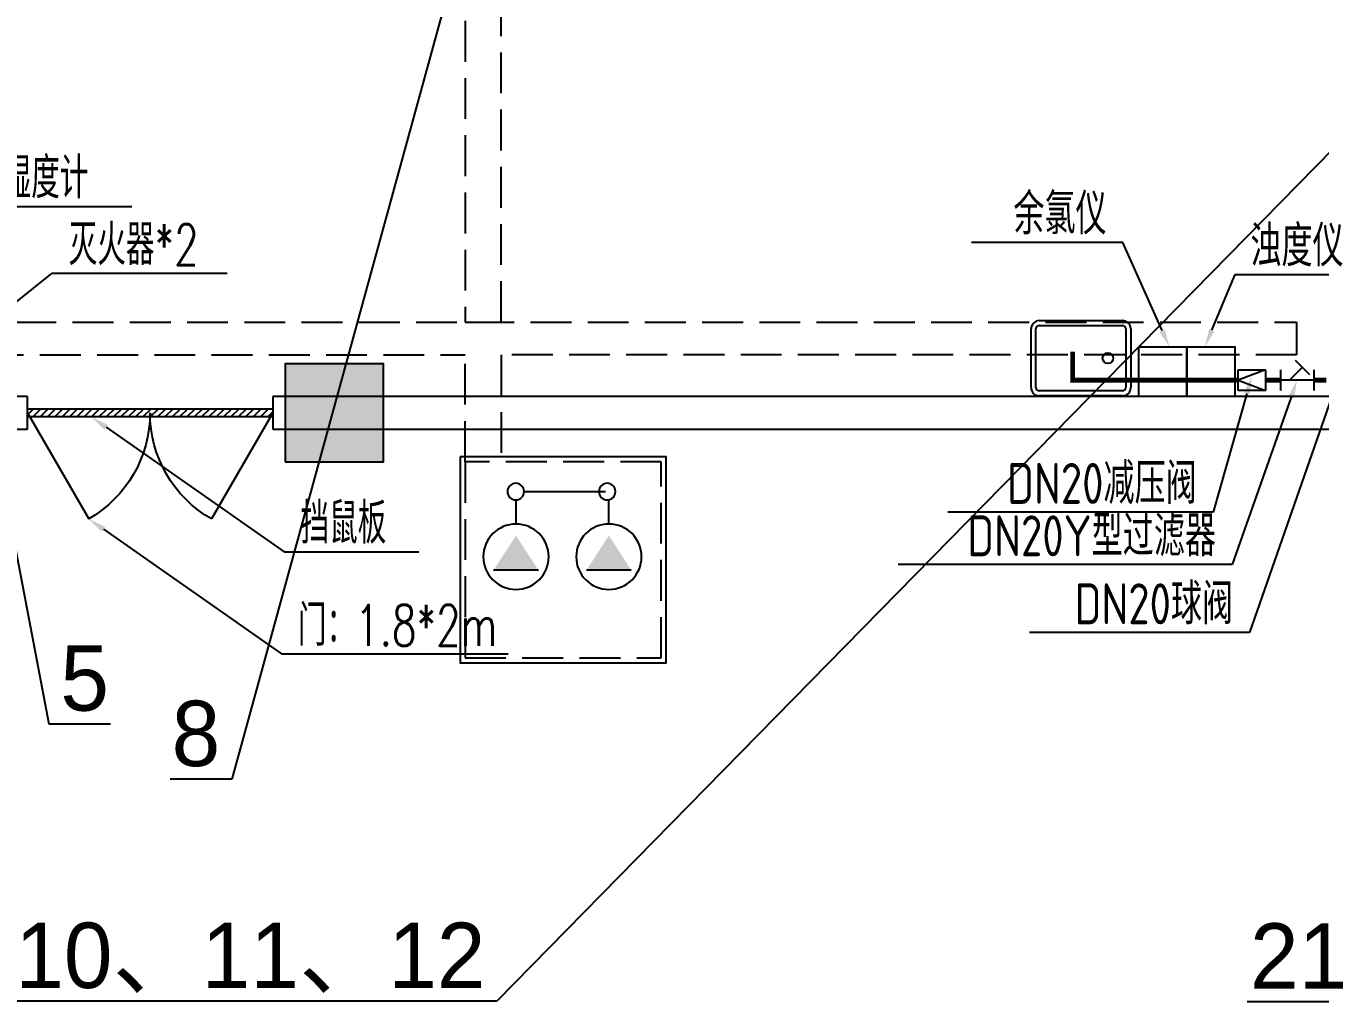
# Model space of a CAD drawing. Header units: millimetres. Extents: x 10779125 to 11142123, y -372083 to -144871.
# Drawn here: x 11107077 to 11114992, y -307385 to -301369 of the extents above; entities that cross this region are included whole.
import ezdxf
from ezdxf import colors
from ezdxf.entities.mleader import LeaderData, LeaderLine
from ezdxf.math import Vec2, Vec3

# ---------------------------------------------------------------- set-up
doc = ezdxf.new("R2010")
doc.units = ezdxf.units.MM
doc.header["$LTSCALE"] = 1000
doc.header["$MEASUREMENT"] = 0
doc.linetypes.add('DASH', pattern=[0.35, 0.25, -0.1])
doc.layers.get('0').update_dxf_attribs({"color": 255, "linetype": 'CONTINUOUS'})
for name, color, linetype in [('8', 8, 'CONTINUOUS'), ('PUB_HATCH', 8, 'CONTINUOUS'), ('WCSB', 7, 'CONTINUOUS')]:
    doc.layers.add(name, color=color, linetype=linetype)
doc.styles.add('_HZTXT', font='tssdeng.shx', dxfattribs={"width": 0.8, "bigfont": 'tssdchn.shx'})
doc.styles.add('hz', font='simplex', dxfattribs={"width": 0.7, "bigfont": 'hztxt'})
doc.styles.get("Standard").update_dxf_attribs({"font": 'symbol.ttf'})

# ---------------------------------------------------------------- blocks, each defined once
blk = doc.blocks.new('_FZH')
blk.add_lwpolyline([(-0.5, -0.5), (0.5, -0.5), (0.5, 0.5), (-0.5, 0.5)], close=True)
at = {"layer": 'PUB_HATCH'}
blk.add_solid([(-0.5, -0.5), (0.5, -0.5), (-0.5, 0.5), (0.5, 0.5)], dxfattribs=at)
blk = doc.blocks.new('A$C4F144F16')
at = {"color": 2}
for p, q in [((720.5, 598.8), (219.7, 598.8)), ((203.2, 548.1), (203.2, 403)), ((769.3, 540.8), (769.3, 403))]:
    blk.add_line(p, q, dxfattribs=at)
for p, q in [((62.8, 117.7), (337.2, 117.7)), ((630.8, 117.7), (905.3, 117.7))]:
    blk.add_line(p, q)
at = {"color": 7}
for centre in [(210.4, 598.8), (769.3, 598.8)]:
    blk.add_circle(centre, 50.8, dxfattribs=at)
for centre in [(200, 200), (768.1, 200)]:
    blk.add_circle(centre, 200)
for points in [[(62.8, 117.7), (200, 329.8), (337.2, 117.7)], [(630.8, 117.7), (768.1, 329.8), (905.3, 117.7)]]:
    blk.add_solid(points)
blk = doc.blocks.new('A$C75FA5CCC')
at = {"color": 2, "xscale": -1}
blk.add_blockref('A$C4F144F16', (968.1, 0), dxfattribs=at)
blk = doc.blocks.new('$DorLib2D$00000231')
at = {"color": 0}
for p, q in [((-0.5, 0), (-0.25, 0.433)), ((0.5, 0), (0.25, 0.433))]:
    blk.add_line(p, q, dxfattribs=at)
for centre, start, end in [((-0.5, 0), 0, 60), ((0.5, 0), 120, 180)]:
    blk.add_arc(centre, 0.5, start, end, dxfattribs=at)
blk = doc.blocks.new('bf211016')
at = {"layer": '8', "color": 8, "linetype": 'DASH'}
blk.add_line((-10600, 655, 0), (1100, 655, 0), dxfattribs=at)
at = {"layer": '8', "color": 8}
for p, q in [((-1576.8, 400, 0), (-10448.4, 400, 0)), ((-1576.8, 200, 0), (-1576.8, 400, 0)), ((15085.7, 400, 0), (-76.8, 400, 0)), ((-76.8, 400, 0), (-76.8, 200, 0)), ((-10448.4, 200, 0), (-1576.8, 200, 0)), ((-76.8, 200, 0), (15085.7, 200, 0))]:
    blk.add_line(p, q, dxfattribs=at)
at = {"layer": '8', "color": 8, "linetype": 'DASH', "elevation": 0}
for points in [[(14385.7, 6587.7), (-10400, 6587.7), (-10400, 855), (6185.7, 855), (6185.7, 655), (1319.7, 655), (1319.7, 0)], [(1100, 0), (1100, 655)]]:
    blk.add_lwpolyline(points, dxfattribs=at)
at = {"layer": '8', "color": 8, "elevation": 0}
blk.add_lwpolyline([(1070, 30), (1070, -1230), (2330, -1230), (2330, 30)], close=True, dxfattribs=at)
at = {"layer": '8', "color": 8, "linetype": 'DASH', "elevation": 0}
blk.add_lwpolyline([(1100, 0), (1100, -1200), (2300, -1200), (2300, 0)], close=True, dxfattribs=at)
at = {"color": 6}
blk.add_blockref('A$C75FA5CCC', (1211.3, -780.5, 0), dxfattribs=at)
at = {"layer": '8', "color": 8}
for name, p, xscale, yscale, zscale in [('_FZH', (300, 300), 600, 600, 600), ('$DorLib2D$00000231', (-826.8, 300, 0), 1500, -1500, 1500)]:
    blk.add_blockref(name, p, dxfattribs=dict(at, xscale=xscale, yscale=yscale, zscale=zscale))
blk = doc.blocks.new('$WC_4')
for p, q in [((-305, 50), (-305, 410)), ((-275, 50), (-275, 410)), ((-255, 460), (255, 460)), ((-255, 430), (255, 430)), ((275, 410), (275, 50)), ((305, 410), (305, 50)), ((255, 30), (-255, 30)), ((255, 0), (-255, 0))]:
    blk.add_line(p, q)
blk.add_circle((-165, 230), 32.5)
for centre, radius, start, end in [((-255, 410), 50, 90, 180), ((-255, 410), 20, 90, 180), ((255, 410), 50, 0, 90), ((255, 410), 20, 0, 90), ((-255, 50), 50, 180, 270), ((-255, 50), 20, 180, 270), ((255, 50), 20, 270, 0), ((255, 50), 50, 270, 0)]:
    blk.add_arc(centre, radius, start, end)
at = {"style": 'hz', "width": 0.7, "flags": 1}
for tag in ['UNIT', 'WHAT', 'SPEC']:
    blk.add_attdef(tag, (0, 0), '', height=0.01, dxfattribs=at)

msp = doc.modelspace()

# ---------------------------------------------------------------- hatches: boundary and pattern name
h = msp.add_hatch()
h.set_pattern_fill('ANSI31', color=256, scale=10, angle=180)
h.set_pattern_definition([(225, (11127942.924, -310911.374), (22.45064, -22.45064), [])])
h.paths.add_polyline_path([(11107086.3, -303711.8), (11107086.3, -303761.8), (11108586.3, -303761.8), (11108586.3, -303711.8)])

# ---------------------------------------------------------------- linework, layer by layer
at = {"color": 3}
for p, q in [((11114805.4, -303536.8, 0), (11114883.3, -303458.9, 0)), ((11114839, -303414.5, 0), (11114927.7, -303503.2, 0)), ((11114491.1, -303599.5, 0), (11114491.1, -303474.1, 0)), ((11114491.1, -303474.1, 0), (11114658.4, -303474.1, 0)), ((11114658.4, -303474.1, 0), (11114491.1, -303536.8, 0)), ((11114491.1, -303536.8, 0), (11114658.4, -303599.5, 0)), ((11114658.4, -303474.1, 0), (11114658.4, -303599.5, 0)), ((11114749.2, -303474.1, 0), (11114749.2, -303599.5, 0)), ((11114954.3, -303536.8, 0), (11114749.2, -303536.8, 0)), ((11114954.3, -303474.1, 0), (11114954.3, -303599.5, 0)), ((11114658.4, -303599.5, 0), (11114491.1, -303599.5, 0))]:
    msp.add_line(p, q, dxfattribs=at)
at = {"color": 3, "const_width": 30, "elevation": 0}
for points in [[(11113689.3, -303536.8), (11113478.7, -303536.8), (11113478.7, -303363.5)], [(11114491.1, -303536.8), (11113689.3, -303536.8)], [(11114658.4, -303536.8), (11114749.2, -303536.8)], [(11114954.3, -303536.8), (11115030.3, -303536.8)]]:
    msp.add_lwpolyline(points, dxfattribs=at)
at = {"elevation": 0}
for points in [[(11113884.4, -303636.8), (11113884.4, -303333.5), (11114177.4, -303333.5), (11114177.4, -303636.8)], [(11114177.4, -303636.8), (11114177.4, -303333.5), (11114470.4, -303333.5), (11114470.4, -303636.8)]]:
    msp.add_lwpolyline(points, close=True, dxfattribs=at)
at = {"color": 2, "elevation": 0}
msp.add_lwpolyline([(11108586.3, -303761.8), (11107086.3, -303761.8), (11107086.3, -303711.8), (11108586.3, -303711.8)], close=True, dxfattribs=at)
at = {"layer": '8', "color": 8, "linetype": 'DASH', "elevation": 0}
msp.add_lwpolyline([(11109763.1, -300288.7), (11109763.1, -303181.8), (11109982.8, -303181.8), (11109982.8, -300288.7)], dxfattribs=at)

# ---------------------------------------------------------------- block references
at = {"lineweight": -2}
msp.add_blockref('bf211016', (11108663.1, -304036.8, 0), dxfattribs=at)
at = {"layer": 'WCSB', "rotation": 180}
msp.add_blockref('$WC_4', (11113529.5, -303172.7, 0), dxfattribs=at)

# ---------------------------------------------------------------- leaders
at = {"lineweight": -2}
ml = msp.add_multileader_mtext('Standard', dxfattribs=at)
ml.set_content('9、10、11、12', color=42)
ml.set_leader_properties(color=42)
ml.build(insert=Vec2(0, 0))
ml.multileader.update_dxf_attribs({"text_left_attachment_type": 6, "text_right_attachment_type": 6, "dogleg_length": 50, "arrow_head_size": 200})
ctx = ml.context
ctx.base_point, ctx.char_height, ctx.arrow_head_size, ctx.landing_gap_size, ctx.plane_origin = Vec3(11106933.9, -307335.9, 0), 400, 200, 20, Vec3(11111460.2, -299678.7, 0)
ctx.left_attachment, ctx.right_attachment, ctx.text_align_type = 6, 6, 2
notes = []
notes.append((ctx, [(1, (1, 1, 0), (11109957.9, -307335.9, 0), (-1, 0), 50, [(3, [(11111460.2, -299678.7, 0), (11113766, -299678.7, 0), (11115160.2, -299678.7, 0), (11117466, -299678.7, 0)], 0, [])])]))
ctx.mtext.insert, ctx.mtext.alignment, ctx.mtext.flow_direction = Vec3(11109887.9, -306855.9, 0), 3, 5
ml = msp.add_multileader_mtext('Standard', dxfattribs=at)
ml.set_content('8', color=42)
ml.set_leader_properties(color=42)
ml.build(insert=Vec2(0, 0))
ml.multileader.update_dxf_attribs({"text_left_attachment_type": 6, "text_right_attachment_type": 6, "dogleg_length": 50, "arrow_head_size": 200})
ctx = ml.context
ctx.base_point, ctx.char_height, ctx.arrow_head_size, ctx.landing_gap_size, ctx.plane_origin = Vec3(11108057.6, -305978.2, 0), 400, 200, 20, Vec3(11110066, -299678.7, 0)
ctx.left_attachment, ctx.right_attachment, ctx.text_align_type = 6, 6, 2
notes.append((ctx, [(1, (1, 1, 0), (11108335.8, -305978.2, 0), (-1, 0), 50, [(0, [(11110066, -299678.7, 0)], 0, [])])]))
ctx.mtext.insert, ctx.mtext.alignment, ctx.mtext.flow_direction = Vec3(11108265.8, -305498.2, 0), 3, 5
ml = msp.add_multileader_mtext('Standard', dxfattribs=at)
ml.set_content('21', color=42)
ml.set_leader_properties(color=42)
ml.build(insert=Vec2(0, 0))
ml.multileader.update_dxf_attribs({"text_left_attachment_type": 6, "text_right_attachment_type": 6, "dogleg_length": 50, "arrow_head_size": 200})
ctx = ml.context
ctx.base_point, ctx.char_height, ctx.arrow_head_size, ctx.landing_gap_size, ctx.plane_origin = Vec3(11114761.9, -307340.1, 0), 400, 200, 20, Vec3(11119371.2, -300986.3, 0)
ctx.left_attachment, ctx.right_attachment, ctx.text_align_type = 6, 6, 2
notes.append((ctx, [(0, (1, 1, 0), (11115228.4, -307340.1, 0), (-1, 0), 50, [(0, [(11119371.2, -300986.3, 0)], 0, [])])]))
ctx.mtext.insert, ctx.mtext.alignment, ctx.mtext.flow_direction = Vec3(11115158.4, -306860.1, 0), 3, 5
ml = msp.add_multileader_mtext('Standard', dxfattribs=at)
ml.set_content('5', color=42)
ml.set_leader_properties(color=42)
ml.build(insert=Vec2(0, 0))
ml.multileader.update_dxf_attribs({"text_left_attachment_type": 6, "text_right_attachment_type": 6, "dogleg_length": 50, "arrow_head_size": 200})
ctx = ml.context
ctx.base_point, ctx.char_height, ctx.arrow_head_size, ctx.landing_gap_size, ctx.plane_origin = Vec3(11107267.6, -305639, 0), 400, 200, 20, Vec3(11106420.1, -301463.7, 0)
ctx.left_attachment, ctx.right_attachment = 6, 6
notes.append((ctx, [(0, (1, 1, 0), (11107217.6, -305639, 0), (1, 0), 50, [(0, [(11106420.1, -301463.7, 0)], 0, [])])]))
ctx.mtext.insert, ctx.mtext.flow_direction = Vec3(11107287.6, -305159, 0), 5
at = {"color": 4, "lineweight": -3, "ltscale": 0.1}
ml = msp.add_multileader_mtext('Standard', dxfattribs=at)
ml.set_content('温湿度计', color=4, style='hz')
ml.set_leader_properties()
ml.build(insert=Vec2(0, 0))
ml.multileader.update_dxf_attribs({"text_left_attachment_type": 6, "text_right_attachment_type": 6, "dogleg_length": 100, "arrow_head_size": 110})
ctx = ml.context
ctx.base_point, ctx.char_height, ctx.arrow_head_size, ctx.landing_gap_size, ctx.plane_origin = Vec3(11106759.6, -302474.7, 0), 250, 110, 0.09, Vec3(11106342, -302809.5, 0)
ctx.left_attachment, ctx.right_attachment = 6, 6
notes.append((ctx, [(0, (1, 1, 0), (11106659.6, -302474.7, 0), (1, 0), 100, [(0, [(11105913.8, -303566.8, 0)], 0, [])])]))
ctx.mtext.insert, ctx.mtext.flow_direction = Vec3(11106759.7, -302174.7, 0), 5
ml = msp.add_multileader_mtext('Standard', dxfattribs=at)
ml.set_content('余氯仪', color=4, style='_HZTXT')
ml.set_leader_properties()
ml.build(insert=Vec2(0, 0))
ml.multileader.update_dxf_attribs({"text_left_attachment_type": 6, "text_right_attachment_type": 6, "dogleg_length": 100, "arrow_head_size": 110})
ctx = ml.context
ctx.base_point, ctx.char_height, ctx.arrow_head_size, ctx.landing_gap_size, ctx.plane_origin = Vec3(11113110.1, -302694.8, 0), 250, 110, 0.09, Vec3(11115852.8, -302569.8, 0)
ctx.left_attachment, ctx.right_attachment, ctx.text_align_type = 6, 6, 2
notes.append((ctx, [(1, (1, 1, 0), (11113786.6, -302694.8, 0), (-1, 0), 100, [(0, [(11114070.7, -303333.5, 0)], 0, [])])]))
ctx.mtext.insert, ctx.mtext.alignment, ctx.mtext.flow_direction = Vec3(11113686.5, -302394.8, 0), 3, 5
ml = msp.add_multileader_mtext('Standard', dxfattribs=at)
ml.set_content('灭火器*2', color=4, style='hz')
ml.set_leader_properties()
ml.build(insert=Vec2(0, 0))
ml.multileader.update_dxf_attribs({"text_left_attachment_type": 6, "text_right_attachment_type": 6, "dogleg_length": 100, "arrow_head_size": 110})
ctx = ml.context
ctx.base_point, ctx.char_height, ctx.arrow_head_size, ctx.landing_gap_size, ctx.plane_origin = Vec3(11107338.6, -302883, 0), 250, 110, 0.09, Vec3(11106754.7, -302949.5, 0)
ctx.left_attachment, ctx.right_attachment = 6, 6
notes.append((ctx, [(0, (1, 1, 0), (11107238.6, -302883, 0), (1, 0), 100, [(0, [(11106296.4, -303636.8, 0)], 0, [])])]))
ctx.mtext.insert, ctx.mtext.flow_direction = Vec3(11107338.7, -302583, 0), 5
ml = msp.add_multileader_mtext('Standard', dxfattribs=at)
ml.set_content('浊度仪', color=4, style='_HZTXT')
ml.set_leader_properties()
ml.build(insert=Vec2(0, 0))
ml.multileader.update_dxf_attribs({"text_left_attachment_type": 6, "text_right_attachment_type": 6, "dogleg_length": 100, "arrow_head_size": 110})
ctx = ml.context
ctx.base_point, ctx.char_height, ctx.arrow_head_size, ctx.landing_gap_size, ctx.plane_origin = Vec3(11114572, -302891.1, 0), 250, 110, 0.09, Vec3(11115580.3, -302520.2, 0)
ctx.left_attachment, ctx.right_attachment, ctx.text_align_type = 6, 6, 2
notes.append((ctx, [(0, (1, 1, 0), (11114472, -302891.1, 0), (1, 0), 100, [(0, [(11114287.3, -303333.5, 0)], 0, [])])]))
ctx.mtext.insert, ctx.mtext.alignment, ctx.mtext.flow_direction = Vec3(11115135.9, -302591.1, 0), 3, 5
ml = msp.add_multileader_mtext('Standard', dxfattribs=at)
ml.set_content('DN20Y型过滤器', color=4, style='_HZTXT')
ml.set_leader_properties()
ml.build(insert=Vec2(0, 0))
ml.multileader.update_dxf_attribs({"text_left_attachment_type": 6, "text_right_attachment_type": 6, "dogleg_length": 100, "arrow_head_size": 110})
ctx = ml.context
ctx.base_point, ctx.char_height, ctx.arrow_head_size, ctx.landing_gap_size, ctx.plane_origin = Vec3(11112582.1, -304664.2, 0), 250, 110, 0.09, Vec3(11115077.2, -301923.2, 0)
ctx.left_attachment, ctx.right_attachment, ctx.text_align_type = 6, 6, 2
notes.append((ctx, [(1, (1, 1, 0), (11114455.4, -304664.2, 0), (-1, 0), 100, [(0, [(11114851.7, -303536.8, 0)], 0, [])])]))
ctx.mtext.insert, ctx.mtext.alignment, ctx.mtext.flow_direction = Vec3(11114355.3, -304364.2, 0), 3, 5
ml = msp.add_multileader_mtext('Standard', dxfattribs=at)
ml.set_content('DN20减压阀', color=4, style='_HZTXT')
ml.set_leader_properties()
ml.build(insert=Vec2(0, 0))
ml.multileader.update_dxf_attribs({"text_left_attachment_type": 6, "text_right_attachment_type": 6, "dogleg_length": 100, "arrow_head_size": 110})
ctx = ml.context
ctx.base_point, ctx.char_height, ctx.arrow_head_size, ctx.landing_gap_size, ctx.plane_origin = Vec3(11112878.5, -304343.6, 0), 250, 110, 0.09, Vec3(11115045.9, -301692.6, 0)
ctx.left_attachment, ctx.right_attachment, ctx.text_align_type = 6, 6, 2
notes.append((ctx, [(1, (1, 1, 0), (11114337.7, -304343.6, 0), (-1, 0), 100, [(0, [(11114574.8, -303511.8, 0)], 0, [])])]))
ctx.mtext.insert, ctx.mtext.alignment, ctx.mtext.flow_direction = Vec3(11114237.6, -304043.6, 0), 3, 5
ml = msp.add_multileader_mtext('Standard', dxfattribs=at)
ml.set_content('DN20球阀', color=4, style='_HZTXT')
ml.set_leader_properties()
ml.build(insert=Vec2(0, 0))
ml.multileader.update_dxf_attribs({"text_left_attachment_type": 6, "text_right_attachment_type": 6, "dogleg_length": 100, "arrow_head_size": 110})
ctx = ml.context
ctx.base_point, ctx.char_height, ctx.arrow_head_size, ctx.landing_gap_size, ctx.plane_origin = Vec3(11113300.9, -305080.3, 0), 250, 110, 0.09, Vec3(11115074, -302215.6, 0)
ctx.left_attachment, ctx.right_attachment, ctx.text_align_type = 6, 6, 2
notes.append((ctx, [(1, (1, 1, 0), (11114560.1, -305080.3, 0), (-1, 0), 100, [(0, [(11115097.8, -303540, 0)], 0, [])])]))
ctx.mtext.insert, ctx.mtext.alignment, ctx.mtext.flow_direction = Vec3(11114460, -304780.3, 0), 3, 5
ml = msp.add_multileader_mtext('Standard', dxfattribs=at)
ml.set_content('挡鼠板', color=4, style='hz')
ml.set_leader_properties()
ml.build(insert=Vec2(0, 0))
ml.multileader.update_dxf_attribs({"text_left_attachment_type": 6, "text_right_attachment_type": 6, "dogleg_length": 100, "arrow_head_size": 110})
ctx = ml.context
ctx.base_point, ctx.char_height, ctx.arrow_head_size, ctx.landing_gap_size, ctx.plane_origin = Vec3(11108756.4, -304587.5), 250, 110, 0.09, Vec3(11107343.6, -305117.9)
ctx.left_attachment, ctx.right_attachment = 6, 6
notes.append((ctx, [(0, (1, 1, 0), (11108656.4, -304587.5), (1, 0), 100, [(0, [(11107477.3, -303761.8)], 0, [])])]))
ctx.mtext.insert, ctx.mtext.flow_direction = Vec3(11108756.5, -304287.5), 5
ml = msp.add_multileader_mtext('Standard', dxfattribs=at)
ml.set_content('门：1.8*2m', color=4, style='hz')
ml.set_leader_properties()
ml.build(insert=Vec2(0, 0))
ml.multileader.update_dxf_attribs({"text_left_attachment_type": 6, "text_right_attachment_type": 6, "dogleg_length": 100, "arrow_head_size": 110})
ctx = ml.context
ctx.base_point, ctx.char_height, ctx.arrow_head_size, ctx.landing_gap_size, ctx.plane_origin = Vec3(11108740.5, -305212, 0), 250, 110, 0.09, Vec3(11107327.6, -305742.4, 0)
ctx.left_attachment, ctx.right_attachment = 6, 6
notes.append((ctx, [(0, (1, 1, 0), (11108640.5, -305212, 0), (1, 0), 100, [(0, [(11107461.3, -304386.3, 0)], 0, [])])]))
ctx.mtext.insert, ctx.mtext.flow_direction = Vec3(11108740.6, -304912, 0), 5
for ctx, leaders in notes:
    for number, flags, end, landing, length, lines in leaders:
        leader = LeaderData()
        leader.index, (leader.has_last_leader_line, leader.has_dogleg_vector, leader.attachment_direction) = number, flags
        leader.last_leader_point, leader.dogleg_vector, leader.dogleg_length = Vec3(end), Vec3(landing), length
        for number, points, colour, breaks in lines:
            line = LeaderLine()
            line.index, line.vertices, line.color, line.breaks = number, Vec3.list(points), colors.encode_raw_color(colour), breaks
            leader.lines.append(line)
        ctx.leaders.append(leader)

doc.saveas('drawing.dxf')
